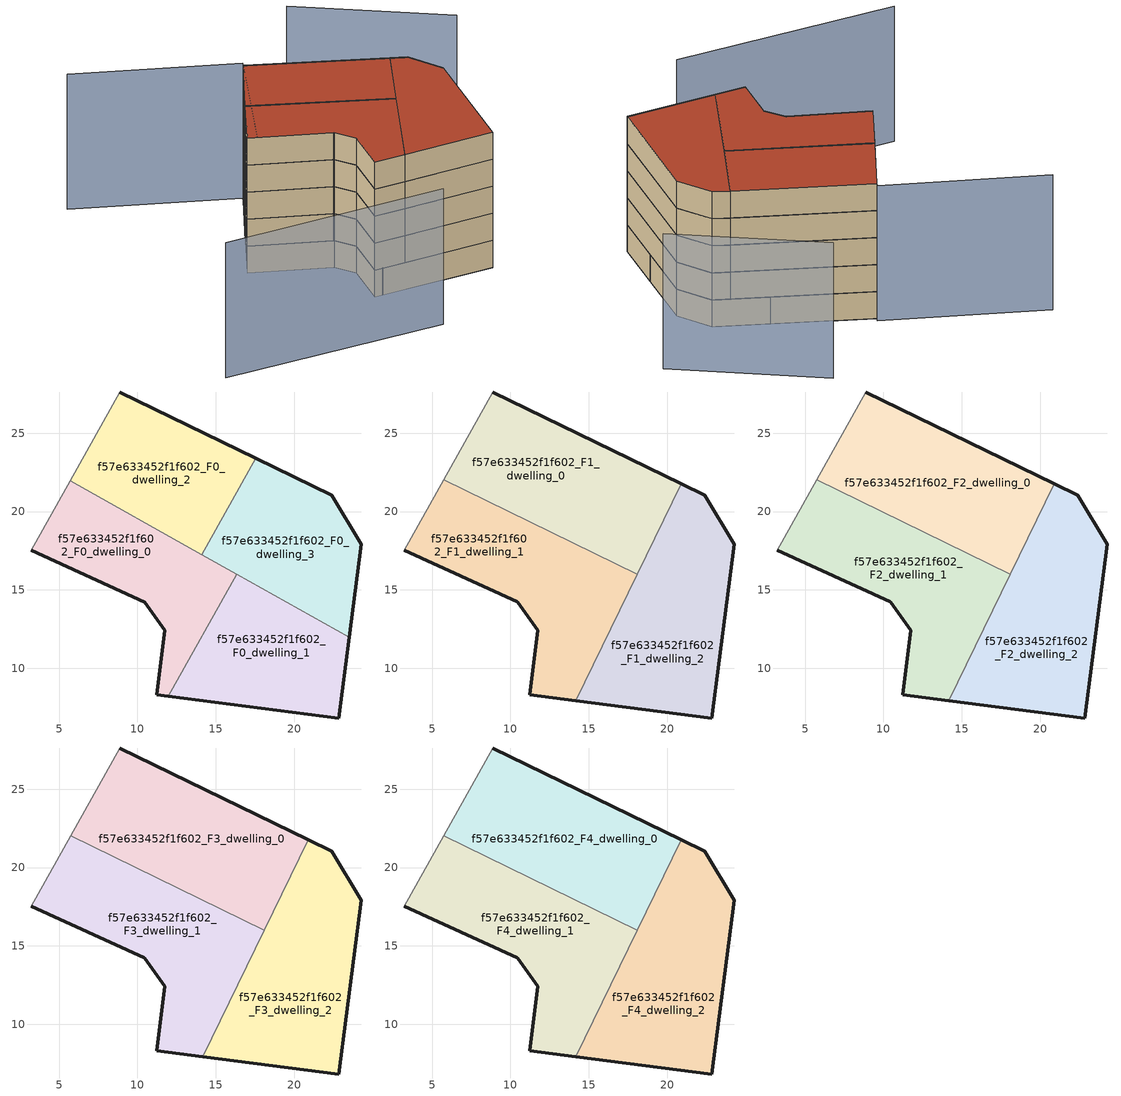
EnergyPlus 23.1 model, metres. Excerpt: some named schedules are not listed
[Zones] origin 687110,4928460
f57e633452f1f602_F0_dwelling_0
 floor ground (EU_floor_Construction): 11.98,8.2 16.35,16.01 5.71,21.96 3.23,17.54 10.47,14.22 11.75,12.44 11.22,8.3 z0
 wall outside (EU_wall_Construction): 11.98,8.2 11.22,8.3 11.75,12.44 10.47,14.22 3.23,17.54 z0:3
 wall adiabatic (EU_wall_Construction): 3.23,17.54 5.71,21.96 z0:3
 wall to f57e633452f1f602_F0_dwelling_1 (EU_wall_Construction): 16.35,16.01 11.98,8.2 z0:3
 wall to f57e633452f1f602_F0_dwelling_2 (EU_wall_Construction): 5.71,21.96 14.12,17.25 z0:3
 wall to f57e633452f1f602_F0_dwelling_3 (EU_wall_Construction): 14.12,17.25 16.35,16.01 z0:3
f57e633452f1f602_F0_dwelling_1
 floor ground (EU_floor_Construction): 22.86,6.83 23.52,11.99 16.35,16.01 11.98,8.2 z0
 wall outside (EU_wall_Construction): 23.52,11.99 22.86,6.83 11.98,8.2 z0:3
 wall to f57e633452f1f602_F0_dwelling_3 (EU_wall_Construction): 16.35,16.01 23.52,11.99 z0:3
f57e633452f1f602_F0_dwelling_2
 floor ground (EU_floor_Construction): 14.12,17.25 17.56,23.4 8.87,27.63 5.71,21.96 z0
 wall outside (EU_wall_Construction): 8.87,27.63 17.56,23.4 z0:3
 wall to f57e633452f1f602_F0_dwelling_3 (EU_wall_Construction): 17.56,23.4 14.12,17.25 z0:3
 wall adiabatic (EU_wall_Construction): 5.71,21.96 8.87,27.63 z0:3
f57e633452f1f602_F0_dwelling_3
 floor ground (EU_floor_Construction): 23.52,11.99 24.28,17.93 22.4,21.05 17.56,23.4 14.12,17.25 z0
 wall outside (EU_wall_Construction): 17.56,23.4 22.4,21.05 24.28,17.93 23.52,11.99 z0:3
f57e633452f1f602_F1_dwelling_0
 floor to f57e633452f1f602_F0_dwelling_2 (EU_floor_Construction): 14.42,17.79 17.56,23.4 8.87,27.63 5.74,22.02 z3
 floor to f57e633452f1f602_F0_dwelling_3 (EU_floor_Construction): 18.09,16.01 20.9,21.78 17.56,23.4 14.42,17.79 z3
 wall outside (EU_wall_Construction): 8.87,27.63 20.9,21.78 z3:6
 wall to f57e633452f1f602_F1_dwelling_1 (EU_wall_Construction): 18.09,16 5.73,22.02 z3:6
 wall adiabatic (EU_wall_Construction): 5.73,22.02 8.87,27.63 z3:6
 wall to f57e633452f1f602_F1_dwelling_2 (EU_wall_Construction): 20.9,21.78 18.09,16 z3:6
f57e633452f1f602_F1_dwelling_1
 floor to f57e633452f1f602_F0_dwelling_0 (EU_floor_Construction): 11.98,8.2 16.35,16.01 5.71,21.96 3.23,17.54 10.47,14.22 11.75,12.44 11.22,8.3 z3
 floor to f57e633452f1f602_F0_dwelling_1 (EU_floor_Construction): 14.17,7.93 17.72,15.24 16.35,16.01 11.98,8.2 z3
 floor to f57e633452f1f602_F0_dwelling_2 (EU_floor_Construction): 14.12,17.25 14.42,17.79 5.74,22.02 5.71,21.96 z3
 floor to f57e633452f1f602_F0_dwelling_3 (EU_floor_Construction): 17.72,15.24 18.09,16.01 14.42,17.79 14.12,17.25 z3
 wall outside (EU_wall_Construction): 14.17,7.93 11.22,8.3 11.75,12.44 10.47,14.22 10.45,14.23 3.23,17.54 z3:6
 wall adiabatic (EU_wall_Construction): 3.23,17.54 5.73,22.02 z3:6
 wall to f57e633452f1f602_F1_dwelling_2 (EU_wall_Construction): 18.09,16 14.17,7.93 z3:6
f57e633452f1f602_F1_dwelling_2
 floor to f57e633452f1f602_F0_dwelling_1 (EU_floor_Construction): 22.86,6.83 23.52,11.99 17.72,15.24 14.17,7.93 z3
 floor to f57e633452f1f602_F0_dwelling_3 (EU_floor_Construction): 23.52,11.99 24.28,17.93 22.4,21.05 20.9,21.78 17.72,15.24 z3
 wall outside (EU_wall_Construction): 20.9,21.78 22.4,21.05 24.28,17.93 22.86,6.83 14.17,7.93 z3:6
f57e633452f1f602_F2_dwelling_0
 floor to f57e633452f1f602_F1_dwelling_0 (EU_floor_Construction): 18.09,16 20.9,21.78 8.87,27.63 5.73,22.02 z6
 wall outside (EU_wall_Construction): 8.87,27.63 20.9,21.78 z6:9
 wall to f57e633452f1f602_F2_dwelling_1 (EU_wall_Construction): 18.09,16 5.73,22.02 z6:9
 wall adiabatic (EU_wall_Construction): 5.73,22.02 8.87,27.63 z6:9
 wall to f57e633452f1f602_F2_dwelling_2 (EU_wall_Construction): 20.9,21.78 18.09,16 z6:9
f57e633452f1f602_F2_dwelling_1
 floor to f57e633452f1f602_F1_dwelling_1 (EU_floor_Construction): 14.17,7.93 18.09,16 5.73,22.02 3.23,17.54 10.45,14.23 10.47,14.22 11.75,12.44 11.22,8.3 z6
 wall outside (EU_wall_Construction): 14.17,7.93 11.22,8.3 11.75,12.44 10.47,14.22 10.45,14.23 3.23,17.54 z6:9
 wall adiabatic (EU_wall_Construction): 3.23,17.54 5.73,22.02 z6:9
 wall to f57e633452f1f602_F2_dwelling_2 (EU_wall_Construction): 18.09,16 14.17,7.93 z6:9
f57e633452f1f602_F2_dwelling_2
 floor to f57e633452f1f602_F1_dwelling_2 (EU_floor_Construction): 22.86,6.83 24.28,17.93 22.4,21.05 20.9,21.78 14.17,7.93 z6
 wall outside (EU_wall_Construction): 20.9,21.78 22.4,21.05 24.28,17.93 22.86,6.83 14.17,7.93 z6:9
f57e633452f1f602_F3_dwelling_0
 floor to f57e633452f1f602_F2_dwelling_0 (EU_floor_Construction): 18.09,16 20.9,21.78 8.87,27.63 5.73,22.02 z9
 wall outside (EU_wall_Construction): 8.87,27.63 20.9,21.78 z9:12
 wall to f57e633452f1f602_F3_dwelling_1 (EU_wall_Construction): 18.09,16 5.73,22.02 z9:12
 wall adiabatic (EU_wall_Construction): 5.73,22.02 8.87,27.63 z9:12
 wall to f57e633452f1f602_F3_dwelling_2 (EU_wall_Construction): 20.9,21.78 18.09,16 z9:12
f57e633452f1f602_F3_dwelling_1
 floor to f57e633452f1f602_F2_dwelling_1 (EU_floor_Construction): 14.17,7.93 18.09,16 5.73,22.02 3.23,17.54 10.45,14.23 10.47,14.22 11.75,12.44 11.22,8.3 z9
 wall outside (EU_wall_Construction): 14.17,7.93 11.22,8.3 11.75,12.44 10.47,14.22 10.45,14.23 3.23,17.54 z9:12
 wall adiabatic (EU_wall_Construction): 3.23,17.54 5.73,22.02 z9:12
 wall to f57e633452f1f602_F3_dwelling_2 (EU_wall_Construction): 18.09,16 14.17,7.93 z9:12
f57e633452f1f602_F3_dwelling_2
 floor to f57e633452f1f602_F2_dwelling_2 (EU_floor_Construction): 22.86,6.83 24.28,17.93 22.4,21.05 20.9,21.78 14.17,7.93 z9
 wall outside (EU_wall_Construction): 20.9,21.78 22.4,21.05 24.28,17.93 22.86,6.83 14.17,7.93 z9:12
f57e633452f1f602_F4_dwelling_0
 floor to f57e633452f1f602_F3_dwelling_0 (EU_floor_Construction): 18.09,16 20.9,21.78 8.87,27.63 5.73,22.02 z12
 wall outside (EU_wall_Construction): 8.87,27.63 20.9,21.78 z12:15
 wall to f57e633452f1f602_F4_dwelling_1 (EU_wall_Construction): 18.09,16 5.73,22.02 z12:15
 wall adiabatic (EU_wall_Construction): 5.73,22.02 8.87,27.63 z12:15
 wall to f57e633452f1f602_F4_dwelling_2 (EU_wall_Construction): 20.9,21.78 18.09,16 z12:15
 roof outside (EU_roof_Construction): 20.9,21.78 18.09,16 5.73,22.02 8.87,27.63 z15
f57e633452f1f602_F4_dwelling_1
 floor to f57e633452f1f602_F3_dwelling_1 (EU_floor_Construction): 14.17,7.93 18.09,16 5.73,22.02 3.23,17.54 10.45,14.23 10.47,14.22 11.75,12.44 11.22,8.3 z12
 wall outside (EU_wall_Construction): 14.17,7.93 11.22,8.3 11.75,12.44 10.47,14.22 10.45,14.23 3.23,17.54 z12:15
 wall adiabatic (EU_wall_Construction): 3.23,17.54 5.73,22.02 z12:15
 wall to f57e633452f1f602_F4_dwelling_2 (EU_wall_Construction): 18.09,16 14.17,7.93 z12:15
 roof outside (EU_roof_Construction): 18.09,16 14.17,7.93 11.22,8.3 11.75,12.44 10.47,14.22 10.45,14.23 3.23,17.54 5.73,22.02 z15
f57e633452f1f602_F4_dwelling_2
 floor to f57e633452f1f602_F3_dwelling_2 (EU_floor_Construction): 22.86,6.83 24.28,17.93 22.4,21.05 20.9,21.78 14.17,7.93 z12
 wall outside (EU_wall_Construction): 20.9,21.78 22.4,21.05 24.28,17.93 22.86,6.83 14.17,7.93 z12:15
 roof outside (EU_roof_Construction): 22.4,21.05 24.28,17.93 22.86,6.83 14.17,7.93 20.9,21.78 z15
shading: -6.98,4.34 14.37,1.48 / -5.58,34.65 9.02,27.95 / 9.02,27.95 4.06,17.15 / 29.61,24.42 17.1,33.65 z0:15
[Building]
EU S2 Campaign: North Axis=0; Terrain=City; Solar Distribution=FullExterior
[Site:Location]
Bologna: Latitude=44.5; Longitude=11.25; Time Zone=1; Elevation=37
[SizingPeriod:WeatherFileDays]
AnnualSizingPeriod: Begin Month=1; Begin Day of Month=1; End Month=12; End Day of Month=31; Day of Week for Start Day=Monday; Use Weather File Daylight Saving Period=No; Use Weather File Rain and Snow Indicators=No
[MATERIAL]
EU_InternalMass_Material: Roughness=MediumRough; Thickness=0.1; Conductivity=1; Density=1800; Specific Heat=900; Thermal Absorptance=0.9; Solar Absorptance=0.7; Visible Absorptance=0.7
[MATERIAL:NOMASS] Roughness=MediumRough; Thermal Absorptance=0.9; Solar Absorptance=0.7; Visible Absorptance=0.7
Name | Thermal Resistance
EU_wall_NoMass | 0.905828
EU_roof_NoMass | 0.37593
EU_floor_NoMass | 0.67114
[CONSTRUCTION]
EU_wall_Construction: EU_wall_NoMass
EU_roof_Construction: EU_roof_NoMass
EU_floor_Construction: EU_floor_NoMass
EU_InternalMass_Construction: EU_InternalMass_Material
[ZONE] Type=1; Multiplier=1; Ceiling Height=autocalculate; Floor Area=autocalculate; Part of Total Floor Area=Yes
Name | Volume
f57e633452f1f602_F0_dwelling_0 | 195.864
f57e633452f1f602_F1_dwelling_0; f57e633452f1f602_F2_dwelling_0; f57e633452f1f602_F3_dwelling_0; f57e633452f1f602_F4_dwelling_0 | 261.146
f57e633452f1f602_F0_dwelling_1 | 195.865
f57e633452f1f602_F1_dwelling_1; f57e633452f1f602_F2_dwelling_1; f57e633452f1f602_F3_dwelling_1; f57e633452f1f602_F4_dwelling_1 | 261.149
f57e633452f1f602_F0_dwelling_2; f57e633452f1f602_F0_dwelling_3 | 195.858
f57e633452f1f602_F1_dwelling_2; f57e633452f1f602_F2_dwelling_2; f57e633452f1f602_F3_dwelling_2; f57e633452f1f602_F4_dwelling_2 | 261.162
[INTERNALMASS] Construction=EU_InternalMass_Construction
Name | Zone or ZoneList | Surface Area
f57e633452f1f602_F0_dwelling_0_EU_InternalMass | f57e633452f1f602_F0_dwelling_0 | 65.2875
f57e633452f1f602_F0_dwelling_1_EU_InternalMass | f57e633452f1f602_F0_dwelling_1 | 65.2883
f57e633452f1f602_F0_dwelling_2_EU_InternalMass | f57e633452f1f602_F0_dwelling_2 | 65.2852
f57e633452f1f602_F0_dwelling_3_EU_InternalMass | f57e633452f1f602_F0_dwelling_3 | 65.2861
f57e633452f1f602_F1_dwelling_0_EU_InternalMass | f57e633452f1f602_F1_dwelling_0 | 87.0503
f57e633452f1f602_F1_dwelling_1_EU_InternalMass | f57e633452f1f602_F1_dwelling_1 | 87.0499
f57e633452f1f602_F1_dwelling_2_EU_InternalMass | f57e633452f1f602_F1_dwelling_2 | 87.0537
f57e633452f1f602_F2_dwelling_0_EU_InternalMass | f57e633452f1f602_F2_dwelling_0 | 87.0503
f57e633452f1f602_F2_dwelling_1_EU_InternalMass | f57e633452f1f602_F2_dwelling_1 | 87.0499
f57e633452f1f602_F2_dwelling_2_EU_InternalMass | f57e633452f1f602_F2_dwelling_2 | 87.0537
f57e633452f1f602_F3_dwelling_0_EU_InternalMass | f57e633452f1f602_F3_dwelling_0 | 87.0503
f57e633452f1f602_F3_dwelling_1_EU_InternalMass | f57e633452f1f602_F3_dwelling_1 | 87.0499
f57e633452f1f602_F3_dwelling_2_EU_InternalMass | f57e633452f1f602_F3_dwelling_2 | 87.0537
f57e633452f1f602_F4_dwelling_0_EU_InternalMass | f57e633452f1f602_F4_dwelling_0 | 87.0503
f57e633452f1f602_F4_dwelling_1_EU_InternalMass | f57e633452f1f602_F4_dwelling_1 | 87.0499
f57e633452f1f602_F4_dwelling_2_EU_InternalMass | f57e633452f1f602_F4_dwelling_2 | 87.0537
[OTHEREQUIPMENT] Fuel Type=Electricity; Design Level Calculation Method=Watts/Area; Power per Zone Floor Area=1; Fraction Latent=0; Fraction Radiant=0; Fraction Lost=0; Carbon Dioxide Generation Rate=0; EndUse Subcategory=EU_Step8_InternalGains
Name | Zone or ZoneList or Space or SpaceList | Schedule
EU_Step8_InternalGain_f57e633452f1f602_F0_dwelling_0_f000 | f57e633452f1f602_F0_dwelling_0 | EU_Step8_GainSchedule_f57e633452f1f602_F0_dwelling_0_f000
EU_Step8_InternalGain_f57e633452f1f602_F0_dwelling_1_f000 | f57e633452f1f602_F0_dwelling_1 | EU_Step8_GainSchedule_f57e633452f1f602_F0_dwelling_1_f000
EU_Step8_InternalGain_f57e633452f1f602_F0_dwelling_2_f000 | f57e633452f1f602_F0_dwelling_2 | EU_Step8_GainSchedule_f57e633452f1f602_F0_dwelling_2_f000
EU_Step8_InternalGain_f57e633452f1f602_F0_dwelling_3_f000 | f57e633452f1f602_F0_dwelling_3 | EU_Step8_GainSchedule_f57e633452f1f602_F0_dwelling_3_f000
EU_Step8_InternalGain_f57e633452f1f602_F1_dwelling_0_f000 | f57e633452f1f602_F1_dwelling_0 | EU_Step8_GainSchedule_f57e633452f1f602_F1_dwelling_0_f000
EU_Step8_InternalGain_f57e633452f1f602_F1_dwelling_1_f000 | f57e633452f1f602_F1_dwelling_1 | EU_Step8_GainSchedule_f57e633452f1f602_F1_dwelling_1_f000
EU_Step8_InternalGain_f57e633452f1f602_F1_dwelling_2_f000 | f57e633452f1f602_F1_dwelling_2 | EU_Step8_GainSchedule_f57e633452f1f602_F1_dwelling_2_f000
EU_Step8_InternalGain_f57e633452f1f602_F2_dwelling_0_f000 | f57e633452f1f602_F2_dwelling_0 | EU_Step8_GainSchedule_f57e633452f1f602_F2_dwelling_0_f000
EU_Step8_InternalGain_f57e633452f1f602_F2_dwelling_1_f000 | f57e633452f1f602_F2_dwelling_1 | EU_Step8_GainSchedule_f57e633452f1f602_F2_dwelling_1_f000
EU_Step8_InternalGain_f57e633452f1f602_F2_dwelling_2_f000 | f57e633452f1f602_F2_dwelling_2 | EU_Step8_GainSchedule_f57e633452f1f602_F2_dwelling_2_f000
EU_Step8_InternalGain_f57e633452f1f602_F3_dwelling_0_f000 | f57e633452f1f602_F3_dwelling_0 | EU_Step8_GainSchedule_f57e633452f1f602_F3_dwelling_0_f000
EU_Step8_InternalGain_f57e633452f1f602_F3_dwelling_1_f000 | f57e633452f1f602_F3_dwelling_1 | EU_Step8_GainSchedule_f57e633452f1f602_F3_dwelling_1_f000
EU_Step8_InternalGain_f57e633452f1f602_F3_dwelling_2_f000 | f57e633452f1f602_F3_dwelling_2 | EU_Step8_GainSchedule_f57e633452f1f602_F3_dwelling_2_f000
EU_Step8_InternalGain_f57e633452f1f602_F4_dwelling_0_f000 | f57e633452f1f602_F4_dwelling_0 | EU_Step8_GainSchedule_f57e633452f1f602_F4_dwelling_0_f000
EU_Step8_InternalGain_f57e633452f1f602_F4_dwelling_1_f000 | f57e633452f1f602_F4_dwelling_1 | EU_Step8_GainSchedule_f57e633452f1f602_F4_dwelling_1_f000
EU_Step8_InternalGain_f57e633452f1f602_F4_dwelling_2_f000 | f57e633452f1f602_F4_dwelling_2 | EU_Step8_GainSchedule_f57e633452f1f602_F4_dwelling_2_f000
[ZONEVENTILATION:DESIGNFLOWRATE] Schedule=EU_AlwaysOn; Design Flow Rate Calculation Method=AirChanges/Hour; Air Changes per Hour=0.73129; Ventilation Type=Natural; Fan Pressure Rise=0; Fan Total Efficiency=1; Constant Term Coefficient=1; Temperature Term Coefficient=0; Velocity Term Coefficient=0; Velocity Squared Term Coefficient=0; Minimum Indoor Temperature=-100; Maximum Indoor Temperature=100; Delta Temperature=-100; Minimum Outdoor Temperature=-100; Maximum Outdoor Temperature=100; Maximum Wind Speed=40
Name | Zone or ZoneList or Space or SpaceList
EU_ConstantAir_f57e633452f1f602_F0_dwelling_0 | f57e633452f1f602_F0_dwelling_0
EU_ConstantAir_f57e633452f1f602_F0_dwelling_1 | f57e633452f1f602_F0_dwelling_1
EU_ConstantAir_f57e633452f1f602_F0_dwelling_2 | f57e633452f1f602_F0_dwelling_2
EU_ConstantAir_f57e633452f1f602_F0_dwelling_3 | f57e633452f1f602_F0_dwelling_3
EU_ConstantAir_f57e633452f1f602_F1_dwelling_0 | f57e633452f1f602_F1_dwelling_0
EU_ConstantAir_f57e633452f1f602_F1_dwelling_1 | f57e633452f1f602_F1_dwelling_1
EU_ConstantAir_f57e633452f1f602_F1_dwelling_2 | f57e633452f1f602_F1_dwelling_2
EU_ConstantAir_f57e633452f1f602_F2_dwelling_0 | f57e633452f1f602_F2_dwelling_0
EU_ConstantAir_f57e633452f1f602_F2_dwelling_1 | f57e633452f1f602_F2_dwelling_1
EU_ConstantAir_f57e633452f1f602_F2_dwelling_2 | f57e633452f1f602_F2_dwelling_2
EU_ConstantAir_f57e633452f1f602_F3_dwelling_0 | f57e633452f1f602_F3_dwelling_0
EU_ConstantAir_f57e633452f1f602_F3_dwelling_1 | f57e633452f1f602_F3_dwelling_1
EU_ConstantAir_f57e633452f1f602_F3_dwelling_2 | f57e633452f1f602_F3_dwelling_2
EU_ConstantAir_f57e633452f1f602_F4_dwelling_0 | f57e633452f1f602_F4_dwelling_0
EU_ConstantAir_f57e633452f1f602_F4_dwelling_1 | f57e633452f1f602_F4_dwelling_1
EU_ConstantAir_f57e633452f1f602_F4_dwelling_2 | f57e633452f1f602_F4_dwelling_2
[HVACTEMPLATE:THERMOSTAT] Constant Heating Setpoint=20; Constant Cooling Setpoint=50
EU_HeatOnly_f57e633452f1f602_F0_dwelling_0; EU_HeatOnly_f57e633452f1f602_F0_dwelling_1; EU_HeatOnly_f57e633452f1f602_F0_dwelling_2; EU_HeatOnly_f57e633452f1f602_F0_dwelling_3; EU_HeatOnly_f57e633452f1f602_F1_dwelling_0; EU_HeatOnly_f57e633452f1f602_F1_dwelling_1; EU_HeatOnly_f57e633452f1f602_F1_dwelling_2; EU_HeatOnly_f57e633452f1f602_F2_dwelling_0; EU_HeatOnly_f57e633452f1f602_F2_dwelling_1; EU_HeatOnly_f57e633452f1f602_F2_dwelling_2; EU_HeatOnly_f57e633452f1f602_F3_dwelling_0; EU_HeatOnly_f57e633452f1f602_F3_dwelling_1; EU_HeatOnly_f57e633452f1f602_F3_dwelling_2; EU_HeatOnly_f57e633452f1f602_F4_dwelling_0; EU_HeatOnly_f57e633452f1f602_F4_dwelling_1; EU_HeatOnly_f57e633452f1f602_F4_dwelling_2
[HVACTEMPLATE:ZONE:IDEALLOADSAIRSYSTEM] System Availability Schedule=EU_AlwaysOn; Maximum Heating Supply Air Temperature=50; Minimum Cooling Supply Air Temperature=13; Maximum Heating Supply Air Humidity Ratio=0.0156; Minimum Cooling Supply Air Humidity Ratio=0.0077; Heating Limit=NoLimit; Cooling Limit=NoLimit; Heating Availability Schedule=EU_AlwaysOn; Cooling Availability Schedule=EU_CoolingOff; Dehumidification Control Type=ConstantSensibleHeatRatio; Cooling Sensible Heat Ratio=0.7; Dehumidification Setpoint=60; Humidification Control Type=None; Humidification Setpoint=30; Outdoor Air Method=None; Outdoor Air Flow Rate per Person=0.00944; Outdoor Air Flow Rate per Zone Floor Area=0; Outdoor Air Flow Rate per Zone=0; Demand Controlled Ventilation Type=None; Outdoor Air Economizer Type=NoEconomizer; Heat Recovery Type=None; Sensible Heat Recovery Effectiveness=0.7; Latent Heat Recovery Effectiveness=0.65
Name | Template Thermostat
f57e633452f1f602_F0_dwelling_0 | EU_HeatOnly_f57e633452f1f602_F0_dwelling_0
f57e633452f1f602_F0_dwelling_1 | EU_HeatOnly_f57e633452f1f602_F0_dwelling_1
f57e633452f1f602_F0_dwelling_2 | EU_HeatOnly_f57e633452f1f602_F0_dwelling_2
f57e633452f1f602_F0_dwelling_3 | EU_HeatOnly_f57e633452f1f602_F0_dwelling_3
f57e633452f1f602_F1_dwelling_0 | EU_HeatOnly_f57e633452f1f602_F1_dwelling_0
f57e633452f1f602_F1_dwelling_1 | EU_HeatOnly_f57e633452f1f602_F1_dwelling_1
f57e633452f1f602_F1_dwelling_2 | EU_HeatOnly_f57e633452f1f602_F1_dwelling_2
f57e633452f1f602_F2_dwelling_0 | EU_HeatOnly_f57e633452f1f602_F2_dwelling_0
f57e633452f1f602_F2_dwelling_1 | EU_HeatOnly_f57e633452f1f602_F2_dwelling_1
f57e633452f1f602_F2_dwelling_2 | EU_HeatOnly_f57e633452f1f602_F2_dwelling_2
f57e633452f1f602_F3_dwelling_0 | EU_HeatOnly_f57e633452f1f602_F3_dwelling_0
f57e633452f1f602_F3_dwelling_1 | EU_HeatOnly_f57e633452f1f602_F3_dwelling_1
f57e633452f1f602_F3_dwelling_2 | EU_HeatOnly_f57e633452f1f602_F3_dwelling_2
f57e633452f1f602_F4_dwelling_0 | EU_HeatOnly_f57e633452f1f602_F4_dwelling_0
f57e633452f1f602_F4_dwelling_1 | EU_HeatOnly_f57e633452f1f602_F4_dwelling_1
f57e633452f1f602_F4_dwelling_2 | EU_HeatOnly_f57e633452f1f602_F4_dwelling_2
